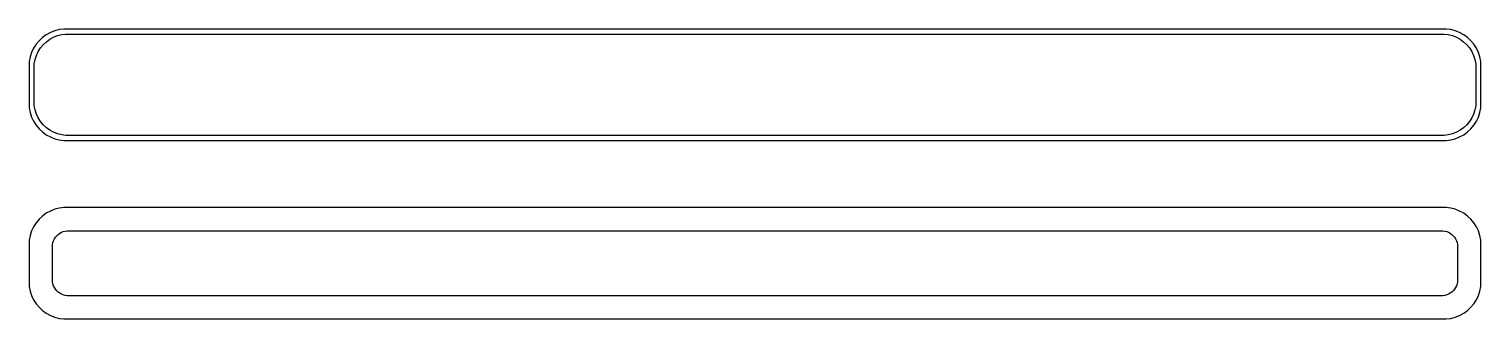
# Model space of a CAD drawing. Header units: metres. Extents: x -98 to 98, y 41 to 79.
import ezdxf

# ---------------------------------------------------------------- set-up
doc = ezdxf.new("R2010")
doc.units = ezdxf.units.M

msp = doc.modelspace()

# ---------------------------------------------------------------- linework, layer by layer
for p, q in [((-95.6871, 78.3526), (-96.1448, 77.9227)), ((-95.1791, 78.7216), (-95.6871, 78.3526)), ((-94.6289, 79.0241), (-95.1791, 78.7216)), ((-95.1684, 77.7777), (-94.7032, 78.1157)), ((-94.7032, 78.1157), (-94.1994, 78.3927)), ((-94.0451, 79.2553), (-94.6289, 79.0241)), ((-94.1994, 78.3927), (-93.6648, 78.6044)), ((-93.4369, 79.4114), (-94.0451, 79.2553)), ((-93.6648, 78.6044), (-93.1079, 78.7473)), ((-92.8139, 79.4901), (-93.4369, 79.4114)), ((-93.1079, 78.7473), (-92.5375, 78.8194)), ((92.8139, 79.4901), (-92.8139, 79.4901)), ((-92.5375, 78.8194), (92.5375, 78.8194)), ((92.5375, 78.8194), (93.1079, 78.7473)), ((93.4369, 79.4114), (92.8139, 79.4901)), ((93.1079, 78.7473), (93.6648, 78.6044)), ((94.0451, 79.2553), (93.4369, 79.4114)), ((93.6648, 78.6044), (94.1994, 78.3927)), ((94.6289, 79.0241), (94.0451, 79.2553)), ((94.1994, 78.3927), (94.7032, 78.1157)), ((95.1791, 78.7216), (94.6289, 79.0241)), ((94.7032, 78.1157), (95.1684, 77.7777)), ((95.6871, 78.3526), (95.1791, 78.7216)), ((96.1448, 77.9227), (95.6871, 78.3526)), ((-97.1489, 76.3406), (-97.3429, 75.7434)), ((-96.8815, 76.9088), (-97.1489, 76.3406)), ((-96.5451, 77.4389), (-96.8815, 76.9088)), ((-96.1448, 77.9227), (-96.5451, 77.4389)), ((-96.5069, 75.9354), (-96.2621, 76.4557)), ((-96.2621, 76.4557), (-95.954, 76.9411)), ((-95.954, 76.9411), (-95.5875, 77.3842)), ((-95.5875, 77.3842), (-95.1684, 77.7777)), ((95.1684, 77.7777), (95.5875, 77.3842)), ((95.5875, 77.3842), (95.954, 76.9411)), ((95.954, 76.9411), (96.2621, 76.4557)), ((96.5451, 77.4389), (96.1448, 77.9227)), ((96.2621, 76.4557), (96.5069, 75.9354)), ((96.8815, 76.9088), (96.5451, 77.4389)), ((97.1489, 76.3406), (96.8815, 76.9088)), ((97.3429, 75.7434), (97.1489, 76.3406)), ((-97.4606, 75.1267), (-97.5, 74.5)), ((-97.5, 74.5), (-97.5, 69.5)), ((-97.3429, 75.7434), (-97.4606, 75.1267)), ((-96.8284, 74.25), (-96.7923, 74.8238)), ((-96.8284, 69.75), (-96.8284, 74.25)), ((-96.7923, 74.8238), (-96.6846, 75.3886)), ((-96.6846, 75.3886), (-96.5069, 75.9354)), ((96.5069, 75.9354), (96.6846, 75.3886)), ((96.6846, 75.3886), (96.7923, 74.8238)), ((96.7923, 74.8238), (96.8284, 74.25)), ((96.8284, 74.25), (96.8284, 69.75)), ((97.4606, 75.1267), (97.3429, 75.7434)), ((97.5, 74.5), (97.4606, 75.1267)), ((97.5, 69.5), (97.5, 74.5)), ((-97.5, 69.5), (-97.4606, 68.8733)), ((-97.4606, 68.8733), (-97.3429, 68.2566)), ((-97.3429, 68.2566), (-97.1489, 67.6594)), ((-96.7923, 69.1762), (-96.8284, 69.75)), ((-96.6846, 68.6114), (-96.7923, 69.1762)), ((-96.5069, 68.0646), (-96.6846, 68.6114)), ((96.6846, 68.6114), (96.5069, 68.0646)), ((96.7923, 69.1762), (96.6846, 68.6114)), ((96.8284, 69.75), (96.7923, 69.1762)), ((97.1489, 67.6594), (97.3429, 68.2566)), ((97.3429, 68.2566), (97.4606, 68.8733)), ((97.4606, 68.8733), (97.5, 69.5)), ((-97.1489, 67.6594), (-96.8815, 67.0912)), ((-96.8815, 67.0912), (-96.5451, 66.5611)), ((-96.5451, 66.5611), (-96.1448, 66.0773)), ((-96.2621, 67.5443), (-96.5069, 68.0646)), ((-95.954, 67.0589), (-96.2621, 67.5443)), ((-95.5875, 66.6158), (-95.954, 67.0589)), ((-95.1684, 66.2223), (-95.5875, 66.6158)), ((95.5875, 66.6158), (95.1684, 66.2223)), ((95.954, 67.0589), (95.5875, 66.6158)), ((96.2621, 67.5443), (95.954, 67.0589)), ((96.1448, 66.0773), (96.5451, 66.5611)), ((96.5069, 68.0646), (96.2621, 67.5443)), ((96.5451, 66.5611), (96.8815, 67.0912)), ((96.8815, 67.0912), (97.1489, 67.6594)), ((-96.1448, 66.0773), (-95.6871, 65.6474)), ((-95.6871, 65.6474), (-95.1791, 65.2784)), ((-95.1791, 65.2784), (-94.6289, 64.9759)), ((-94.7032, 65.8843), (-95.1684, 66.2223)), ((-94.1994, 65.6073), (-94.7032, 65.8843)), ((-94.6289, 64.9759), (-94.0451, 64.7447)), ((-93.6648, 65.3956), (-94.1994, 65.6073)), ((-94.0451, 64.7447), (-93.4369, 64.5886)), ((-93.1079, 65.2527), (-93.6648, 65.3956)), ((-93.4369, 64.5886), (-92.8139, 64.5099)), ((-92.5375, 65.1806), (-93.1079, 65.2527)), ((-92.8139, 64.5099), (92.8139, 64.5099)), ((92.5375, 65.1806), (-92.5375, 65.1806)), ((93.1079, 65.2527), (92.5375, 65.1806)), ((92.8139, 64.5099), (93.4369, 64.5886)), ((93.6648, 65.3956), (93.1079, 65.2527)), ((93.4369, 64.5886), (94.0451, 64.7447)), ((94.1994, 65.6073), (93.6648, 65.3956)), ((94.0451, 64.7447), (94.6289, 64.9759)), ((94.7032, 65.8843), (94.1994, 65.6073)), ((94.6289, 64.9759), (95.1791, 65.2784)), ((95.1684, 66.2223), (94.7032, 65.8843)), ((95.1791, 65.2784), (95.6871, 65.6474)), ((95.6871, 65.6474), (96.1448, 66.0773)), ((-95.1791, 54.7216), (-95.6871, 54.3526)), ((-94.6289, 55.0241), (-95.1791, 54.7216)), ((-94.0451, 55.2553), (-94.6289, 55.0241)), ((-93.4369, 55.4114), (-94.0451, 55.2553)), ((-92.8139, 55.4901), (-93.4369, 55.4114)), ((92.8139, 55.4901), (-92.8139, 55.4901)), ((93.4369, 55.4114), (92.8139, 55.4901)), ((94.0451, 55.2553), (93.4369, 55.4114)), ((94.6289, 55.0241), (94.0451, 55.2553)), ((95.1791, 54.7216), (94.6289, 55.0241)), ((95.6871, 54.3526), (95.1791, 54.7216)), ((-96.8815, 52.9088), (-97.1489, 52.3406)), ((-96.5451, 53.4389), (-96.8815, 52.9088)), ((-96.1448, 53.9227), (-96.5451, 53.4389)), ((-95.6871, 54.3526), (-96.1448, 53.9227)), ((96.1448, 53.9227), (95.6871, 54.3526)), ((96.5451, 53.4389), (96.1448, 53.9227)), ((96.8815, 52.9088), (96.5451, 53.4389)), ((97.1489, 52.3406), (96.8815, 52.9088)), ((-97.4606, 51.1267), (-97.5, 50.5)), ((-97.3429, 51.7434), (-97.4606, 51.1267)), ((-97.1489, 52.3406), (-97.3429, 51.7434)), ((-94.343, 50.5144), (-94.2934, 50.7746)), ((-94.2934, 50.7746), (-94.2115, 51.0266)), ((-94.2115, 51.0266), (-94.0987, 51.2663)), ((-94.0987, 51.2663), (-93.9567, 51.49)), ((-93.9567, 51.49), (-93.7879, 51.6941)), ((-93.7879, 51.6941), (-93.5947, 51.8755)), ((-93.5947, 51.8755), (-93.3804, 52.0312)), ((-93.3804, 52.0312), (-93.1482, 52.1588)), ((-93.1482, 52.1588), (-92.9019, 52.2564)), ((-92.9019, 52.2564), (-92.6453, 52.3223)), ((-92.6453, 52.3223), (-92.3825, 52.3555)), ((-92.3825, 52.3555), (92.3825, 52.3555)), ((92.3825, 52.3555), (92.6453, 52.3223)), ((92.6453, 52.3223), (92.9019, 52.2564)), ((92.9019, 52.2564), (93.1482, 52.1588)), ((93.1482, 52.1588), (93.3804, 52.0312)), ((93.3804, 52.0312), (93.5947, 51.8755)), ((93.5947, 51.8755), (93.7879, 51.6941)), ((93.7879, 51.6941), (93.9567, 51.49)), ((93.9567, 51.49), (94.0987, 51.2663)), ((94.0987, 51.2663), (94.2115, 51.0266)), ((94.2115, 51.0266), (94.2934, 50.7746)), ((94.2934, 50.7746), (94.343, 50.5144)), ((97.3429, 51.7434), (97.1489, 52.3406)), ((97.4606, 51.1267), (97.3429, 51.7434)), ((97.5, 50.5), (97.4606, 51.1267)), ((-97.5, 50.5), (-97.5, 45.5)), ((-94.3596, 50.25), (-94.343, 50.5144)), ((-94.3596, 45.75), (-94.3596, 50.25)), ((94.343, 50.5144), (94.3596, 50.25)), ((94.3596, 50.25), (94.3596, 45.75)), ((97.5, 45.5), (97.5, 50.5)), ((-97.5, 45.5), (-97.4606, 44.8733)), ((-97.4606, 44.8733), (-97.3429, 44.2566)), ((-94.343, 45.4856), (-94.3596, 45.75)), ((-94.2934, 45.2254), (-94.343, 45.4856)), ((-94.2115, 44.9734), (-94.2934, 45.2254)), ((-94.0987, 44.7337), (-94.2115, 44.9734)), ((94.2115, 44.9734), (94.0987, 44.7337)), ((94.2934, 45.2254), (94.2115, 44.9734)), ((94.343, 45.4856), (94.2934, 45.2254)), ((94.3596, 45.75), (94.343, 45.4856)), ((97.3429, 44.2566), (97.4606, 44.8733)), ((97.4606, 44.8733), (97.5, 45.5)), ((-97.3429, 44.2566), (-97.1489, 43.6594)), ((-97.1489, 43.6594), (-96.8815, 43.0912)), ((-96.8815, 43.0912), (-96.5451, 42.5611)), ((-93.9567, 44.51), (-94.0987, 44.7337)), ((-93.7879, 44.3059), (-93.9567, 44.51)), ((-93.5947, 44.1245), (-93.7879, 44.3059)), ((-93.3804, 43.9688), (-93.5947, 44.1245)), ((-93.1482, 43.8412), (-93.3804, 43.9688)), ((-92.9019, 43.7436), (-93.1482, 43.8412)), ((-92.6453, 43.6777), (-92.9019, 43.7436)), ((-92.3825, 43.6445), (-92.6453, 43.6777)), ((92.3825, 43.6445), (-92.3825, 43.6445)), ((92.6453, 43.6777), (92.3825, 43.6445)), ((92.9019, 43.7436), (92.6453, 43.6777)), ((93.1482, 43.8412), (92.9019, 43.7436)), ((93.3804, 43.9688), (93.1482, 43.8412)), ((93.5947, 44.1245), (93.3804, 43.9688)), ((93.7879, 44.3059), (93.5947, 44.1245)), ((93.9567, 44.51), (93.7879, 44.3059)), ((94.0987, 44.7337), (93.9567, 44.51)), ((96.5451, 42.5611), (96.8815, 43.0912)), ((96.8815, 43.0912), (97.1489, 43.6594)), ((97.1489, 43.6594), (97.3429, 44.2566)), ((-96.5451, 42.5611), (-96.1448, 42.0773)), ((-96.1448, 42.0773), (-95.6871, 41.6474)), ((-95.6871, 41.6474), (-95.1791, 41.2784)), ((-95.1791, 41.2784), (-94.6289, 40.9759)), ((-94.6289, 40.9759), (-94.0451, 40.7447)), ((94.0451, 40.7447), (94.6289, 40.9759)), ((94.6289, 40.9759), (95.1791, 41.2784)), ((95.1791, 41.2784), (95.6871, 41.6474)), ((95.6871, 41.6474), (96.1448, 42.0773)), ((96.1448, 42.0773), (96.5451, 42.5611)), ((-94.0451, 40.7447), (-93.4369, 40.5886)), ((-93.4369, 40.5886), (-92.8139, 40.5099)), ((-92.8139, 40.5099), (92.8139, 40.5099)), ((92.8139, 40.5099), (93.4369, 40.5886)), ((93.4369, 40.5886), (94.0451, 40.7447))]:
    msp.add_line(p, q)

doc.saveas('drawing.dxf')
